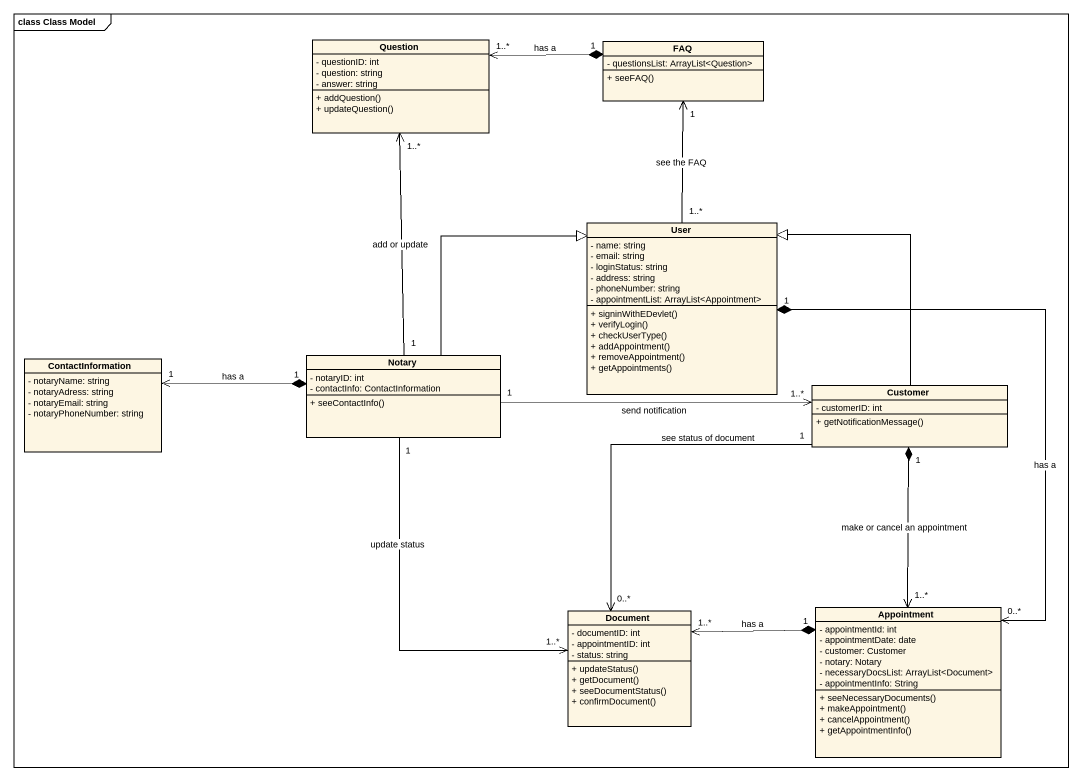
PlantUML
@startuml
mainframe class Class Model
hide circle
hide empty members
skinparam classAttributeIconSize 0
class Question {
  - questionID: int
  - question: string
  - answer: string
  + addQuestion()
  + updateQuestion()
}
class FAQ {
  - questionsList: ArrayList<Question>
  + seeFAQ()
}
class User {
  - name: string
  - email: string
  - loginStatus: string
  - address: string
  - phoneNumber: string
  - appointmentList: ArrayList<Appointment>
  + signinWithEDevlet()
  + verifyLogin()
  + checkUserType()
  + addAppointment()
  + removeAppointment()
  + getAppointments()
}
class ContactInformation {
  - notaryName: string
  - notaryAdress: string
  - notaryEmail: string
  - notaryPhoneNumber: string
}
class Notary {
  - notaryID: int
  - contactInfo: ContactInformation
  + seeContactInfo()
}
class Customer {
  - customerID: int
  + getNotificationMessage()
}
class Document {
  - documentID: int
  - appointmentID: int
  - status: string
  + updateStatus()
  + getDocument()
  + seeDocumentStatus()
  + confirmDocument()
}
class Appointment {
  - appointmentId: int
  - appointmentDate: date
  - customer: Customer
  - notary: Notary
  - necessaryDocsList: ArrayList<Document>
  - appointmentInfo: String
  + seeNecessaryDocuments()
  + makeAppointment()
  + cancelAppointment()
  + getAppointmentInfo()
}
Question "1..*" <-right-* "1" FAQ : has a
User "1..*" -up-> "1" FAQ : see the FAQ
ContactInformation "1" <-right-* "1" Notary : has a
Notary "1" -up-> "1..*" Question : add or update
Notary -right-|> User
Notary "1" -right-> "1..*" Customer : send notification
Notary "1" --> "1..*" Document : update status
Customer -left-|> User
Customer "1" --> "0..*" Document : see status of document
Document "1..*" <-right-* "1" Appointment : has a
Appointment "0..*" <-up-* "1" User : has a
Appointment "1..*" <-up-* "1" Customer : make or cancel an appointment
@enduml
